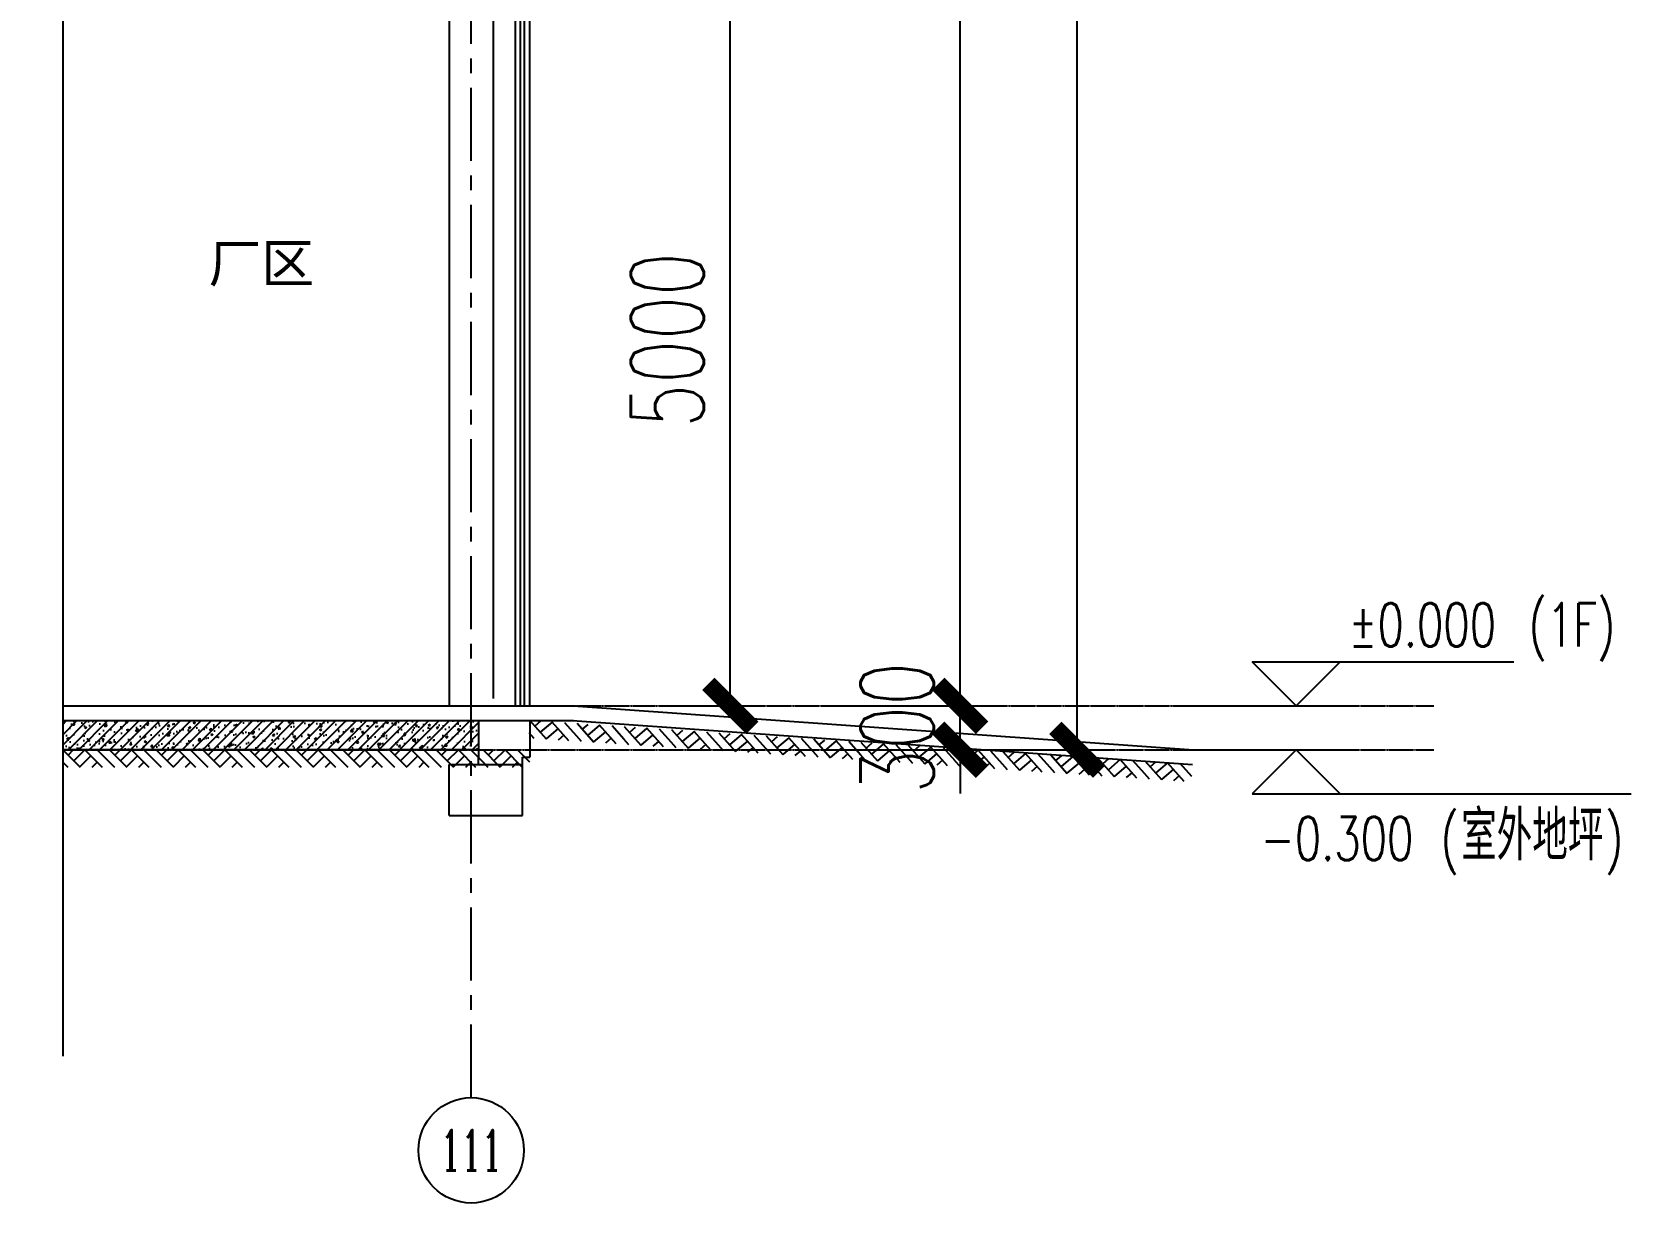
# Model space of a CAD drawing. Extents: x 220580 to 2027826, y -309201 to 71987.
# Drawn here: x 401060 to 411983, y -168676 to -160675 of the extents above; entities that cross this region are included whole.
import ezdxf
from ezdxf.enums import TextEntityAlignment as Align

# ---------------------------------------------------------------- set-up
doc = ezdxf.new("R2010")
doc.units = 0
for name, pattern in [('__DASH', [0.35, 0.25, -0.1]), ('CENTER', [2, 1.25, -0.25, 0.25, -0.25]), ('DOTE', [2.42, 2, -0.2, 0.02, -0.2])]:
    doc.linetypes.add(name, pattern=pattern)
for name, color, linetype in [('!ZN1-填充-8', 8, 'Continuous'), ('1 轴线 辅助线', 1, 'CENTER'), ('20剖面图$0$A-AXIS-D', 1, 'Continuous'), ('20剖面图$0$PUB_TEXT', 7, 'Continuous'), ('3符号', 173, 'Continuous'), ('4玻璃幕墙', 4, 'Continuous'), ('A-AXIS-DOTE', 14, 'DOTE'), ('A-HATCH-1', 252, 'Continuous'), ('A-HATCH-2', 251, 'Continuous'), ('A-LIN-V', 9, 'Continuous'), ('A-SFCE', 30, 'Continuous'), ('A-WINDOW', 140, 'Continuous'), ('AS-COLN', 6, 'Continuous'), ('DIM', 173, 'Continuous'), ('DIM_ELEV', 3, 'Continuous'), ('PUB_TEXT', 7, 'Continuous')]:
    doc.layers.add(name, color=color, linetype=linetype)
doc.styles.add('20剖面图$0$_TCH_AXIS', font='COMPLEX', dxfattribs={"bigfont": 'GBCBIG'})
doc.styles.add('_TCH_DIM', font='SIMPLEX', dxfattribs={"bigfont": 'GBCBIG'})
doc.styles.add('DHTEXT-1', font='ROMANS.shx', dxfattribs={"width": 0.7, "bigfont": 'CHINESE.shx'})
doc.styles.add('图框', font='')
doc.styles.get('图框').set_extended_font_data('SimSun')
doc.dimstyles.new('ZN200', dxfattribs={"dimscale": 200, "dimtxt": 2.5, "dimasz": 1.5, "dimexe": 1, "dimexo": 2, "dimgap": 0.9, "dimtad": 1, "dimdec": 0, "dimdsep": 46, "dimtxsty": 'DHTEXT-1', "dimblk": 'ARCHTICK', "dimcen": 2.5, "dimclrd": 173, "dimclre": 173, "dimclrt": 7, "dimazin": 2, "dimtfac": 1, "dimtdec": 0, "dimtix": 1, "dimtmove": 2, "dimatfit": 3, "dimfxl": 0, "dimtolj": 1, "dimtzin": 0, "dimarcsym": 0})

# ---------------------------------------------------------------- blocks, each defined once
blk = doc.blocks.new('_ArchTick')
at = {"color": 0, "linetype": 'ByBlock', "const_width": 0.4}
blk.add_lwpolyline([(-0.5, -0.5), (0.5, 0.5)], dxfattribs=at)
blk = doc.blocks.new('*D867')
at = {"layer": 'Defpoints', "color": 0, "ltscale": 2, "transparency": 16777216}
for p in [(404993, -160279), (405830, -160279), (404993, -165279)]:
    blk.add_point(p, dxfattribs=at)
at = {"layer": 'DIM', "color": 173, "linetype": 'ByBlock', "lineweight": -2, "ltscale": 2, "transparency": 16777216}
for p, q in [((405393, -160279), (406030, -160279)), ((405830, -165279), (405830, -160279)), ((405393, -165279), (406030, -165279))]:
    blk.add_line(p, q, dxfattribs=at)
at = {"layer": 'DIM', "color": 173, "lineweight": -2, "ltscale": 2, "transparency": 16777216, "xscale": 300, "yscale": 300, "zscale": 300}
for p, rotation in [((405830, -160279), 90), ((405830, -165279), 270)]:
    blk.add_blockref('_ArchTick', p, dxfattribs=dict(at, rotation=rotation))
at = {"layer": 'DIM', "color": 7, "ltscale": 2, "transparency": 16777216, "insert": (405400, -162779), "char_height": 500, "attachment_point": 5, "rotation": 90, "style": 'DHTEXT-1'}
blk.add_mtext('\\A1;5000', dxfattribs=at)
blk = doc.blocks.new('*D622')
at = {"layer": 'Defpoints', "color": 0, "ltscale": 2, "transparency": 16777216}
for p in [(406067, -165279), (407400, -165279), (406067, -165579)]:
    blk.add_point(p, dxfattribs=at)
at = {"layer": 'DIM', "color": 173, "linetype": 'ByBlock', "lineweight": -2, "ltscale": 2, "transparency": 16777216}
for p, q in [((407400, -165279), (407400, -164979)), ((406467, -165279), (407600, -165279)), ((407400, -165579), (407400, -165279)), ((406467, -165579), (407600, -165579)), ((407400, -165579), (407400, -165879))]:
    blk.add_line(p, q, dxfattribs=at)
at = {"layer": 'DIM', "color": 173, "lineweight": -2, "ltscale": 2, "transparency": 16777216, "xscale": 300, "yscale": 300, "zscale": 300}
for p, rotation in [((407400, -165279), 270), ((407400, -165579), 90)]:
    blk.add_blockref('_ArchTick', p, dxfattribs=dict(at, rotation=rotation))
at = {"layer": 'DIM', "color": 7, "ltscale": 2, "transparency": 16777216, "insert": (406970, -165429), "char_height": 500, "attachment_point": 5, "rotation": 90, "style": 'DHTEXT-1'}
blk.add_mtext('\\A1;300', dxfattribs=at)
blk = doc.blocks.new('*D574')
at = {"layer": 'Defpoints', "color": 0, "ltscale": 2, "transparency": 16777216}
for p in [(406067, -153579), (407400, -153579), (406067, -165279)]:
    blk.add_point(p, dxfattribs=at)
at = {"layer": 'DIM', "color": 173, "linetype": 'ByBlock', "lineweight": -2, "ltscale": 2, "transparency": 16777216}
for p, q in [((406467, -153579), (407600, -153579)), ((407400, -165279), (407400, -153579)), ((406467, -165279), (407600, -165279))]:
    blk.add_line(p, q, dxfattribs=at)
at = {"layer": 'DIM', "color": 173, "lineweight": -2, "ltscale": 2, "transparency": 16777216, "xscale": 300, "yscale": 300, "zscale": 300}
for p, rotation in [((407400, -153579), 90), ((407400, -165279), 270)]:
    blk.add_blockref('_ArchTick', p, dxfattribs=dict(at, rotation=rotation))
at = {"layer": 'DIM', "color": 7, "ltscale": 2, "transparency": 16777216, "insert": (406970, -159429), "char_height": 500, "attachment_point": 5, "rotation": 90, "style": 'DHTEXT-1'}
blk.add_mtext('\\A1;11700', dxfattribs=at)
blk = doc.blocks.new('*D576')
at = {"layer": 'Defpoints', "color": 0, "ltscale": 2, "transparency": 16777216}
for p in [(406867, -150779), (408200, -150779), (406867, -165579)]:
    blk.add_point(p, dxfattribs=at)
at = {"layer": 'DIM', "color": 173, "linetype": 'ByBlock', "lineweight": -2, "ltscale": 2, "transparency": 16777216}
for p, q in [((407267, -150779), (408400, -150779)), ((408200, -165579), (408200, -150779)), ((407267, -165579), (408400, -165579))]:
    blk.add_line(p, q, dxfattribs=at)
at = {"layer": 'DIM', "color": 173, "lineweight": -2, "ltscale": 2, "transparency": 16777216, "xscale": 300, "yscale": 300, "zscale": 300}
for p, rotation in [((408200, -150779), 90), ((408200, -165579), 270)]:
    blk.add_blockref('_ArchTick', p, dxfattribs=dict(at, rotation=rotation))
at = {"layer": 'DIM', "color": 7, "ltscale": 2, "transparency": 16777216, "insert": (407770, -158179), "char_height": 500, "attachment_point": 5, "rotation": 90, "style": 'DHTEXT-1'}
blk.add_mtext('\\A1;14800', dxfattribs=at)
blk = doc.blocks.new('$LinePat$素土夯实')
at = {"color": 0}
for p, q in [((0, -210), (210, 0)), ((120, -300), (420, 0)), ((420, 0), (608, -188)), ((495, -300), (795, 0)), ((615, 0), (705, -90)), ((210, -210), (300, -300)), ((315, -105), (502, -293)), ((705, -300), (795, -210))]:
    blk.add_line(p, q, dxfattribs=at)
blk = doc.blocks.new('A$C1233a1f9')
at = {"layer": 'AS-COLN'}
for p, q in [((50, -100), (250, -100)), ((50, -100), (50, -350)), ((250, -100), (400, -100)), ((400, -100), (400, -350)), ((-150, -750), (-150, -400)), ((-150, -400), (350, -400)), ((50, -350), (50, -350)), ((50, -400), (50, -350)), ((50, -400), (350, -400)), ((350, -400), (350, -350)), ((350, -350), (400, -350)), ((350, -750), (350, -400)), ((-150, -750), (350, -750))]:
    blk.add_line(p, q, dxfattribs=at)

msp = doc.modelspace()

# ---------------------------------------------------------------- hatches: boundary and pattern name
at = {"layer": '!ZN1-填充-8', "ltscale": 20}
h = msp.add_hatch(dxfattribs=at)
h.set_pattern_fill('钢筋混凝土', color=256, scale=20)
h.set_pattern_definition([(45, (0, 0), (-35.355339, 35.355339), []), (50, (0, 0), (143.452037, -12.550427), [15, -165]), (355, (0, 0), (-27.750267, 150.438427), [12, -132]), (100.4514, (11.95, -1.05), (115.701876, 137.88791), [12.74804, -140.22842]), (46.1842, (0, 40), (213.44821, -33.1038), [22.5, -247.5]), (96.6356, (17.79, 37.24), (186.93254, 194.82357), [19.12206, -210.3426]), (351.1842, (0, 40), (186.93239, 194.82372), [18, -198]), (21, (20, 30), (119.38141, -80.523778), [15, -165]), (326, (20, 30), (48.663066, 145.03001), [12, -132]), (71.4514, (29.95, 23.29), (168.044526, 64.5061), [12.74804, -140.22842]), (37.5, (0, 0), (2.431971, 66.578771), [0, -130.4, 0, -134, 0, -132.5]), (7.5, (0, 0), (52.613907, 78.882342), [0, -76.4, 0, -127.4, 0, -50.5]), (327.5, (-44.6, 0), (106.764487, -4.5109743), [0, -50, 0, -156, 0, -207]), (317.5, (-64.6, 0), (116.637234, 20.020996), [0, -65, 0, -103.6, 0, -147])])
h.paths.add_polyline_path([(404109.9, -165579.4), (404109.9, -165379.4), (401269.5, -165379.4), (401269.5, -165579.4)])

# ---------------------------------------------------------------- linework, layer by layer
at = {"layer": '1 轴线 辅助线', "ltscale": 400}
msp.add_line((404059.9, -167956.2), (404059.9, -148390.8), dxfattribs=at)
at = {"layer": '20剖面图$0$A-AXIS-D', "color": 3}
msp.add_circle((404059.9, -168316.2), 360, dxfattribs=at)
at = {"layer": '3符号'}
msp.add_lwpolyline([(401269.5, -149061), (401269.5, -158254.5), (401479.5, -158330.9), (401059.5, -158405), (401269.5, -158479.5), (401269.5, -167673)], dxfattribs=at)
at = {"layer": 'A-AXIS-DOTE', "linetype": '__DASH', "ltscale": 2}
for p, q in [((401269.5, -165279.4), (410637.2, -165279.4)), ((401269.5, -165579.4), (410637.2, -165579.4))]:
    msp.add_line(p, q, dxfattribs=at)
at = {"layer": 'A-LIN-V'}
for p, q in [((403909.9, -153579.4), (403909.9, -165279.4)), ((404209.9, -153579.4), (404209.9, -165229.4))]:
    msp.add_line(p, q, dxfattribs=at)
at = {"layer": 'A-SFCE'}
for p, q in [((401269.5, -165279.4), (404059.9, -165279.4)), ((404059.9, -165279.4), (404759.7, -165279.4)), ((404059.9, -165379.4), (404759.7, -165379.4)), ((404752.7, -165379.1), (408988.3, -165679.1)), ((404759.7, -165279.4), (408995.4, -165579.4))]:
    msp.add_line(p, q, dxfattribs=at)
at = {"layer": 'A-WINDOW', "color": 253}
for points in [[(404359.7, -160279.4), (404359.7, -165279.4)], [(404394.7, -160279.4), (404394.7, -165279.4)]]:
    msp.add_lwpolyline(points, dxfattribs=at)
at = {"layer": 'A-WINDOW', "color": 253, "elevation": 0}
for points in [[(404424.7, -165279.4), (404424.7, -160279.4)], [(404459.7, -165279.4), (404459.7, -160279.4)]]:
    msp.add_lwpolyline(points, dxfattribs=at)
at = {"layer": 'AS-COLN'}
for p, q in [((403909.9, -165379.4), (404461, -165379.4)), ((404461, -165379.4), (404461, -165499.4))]:
    msp.add_line(p, q, dxfattribs=at)
msp.add_lwpolyline([(401269.5, -165379.4), (404109.9, -165379.4), (404109.9, -165579.4), (401269.5, -165579.4)], dxfattribs=at)
at = {"layer": 'DIM_ELEV'}
for p, q in [((409695.4, -165279.4), (409395.4, -164979.4)), ((409395.4, -164979.4), (411183.4, -164979.4)), ((409695.4, -165279.4), (409995.4, -164979.4)), ((408995.4, -165279.4), (409995.4, -165279.4)), ((408995.4, -165579.4), (409995.4, -165579.4)), ((409695.4, -165579.4), (409395.4, -165879.4)), ((409695.4, -165579.4), (409995.4, -165879.4)), ((409395.4, -165879.4), (411983.3, -165879.4))]:
    msp.add_line(p, q, dxfattribs=at)

# ---------------------------------------------------------------- block references
at = {"layer": '4玻璃幕墙', "ltscale": 2000}
msp.add_blockref('A$C1233a1f9', (404059.9, -165279.4), dxfattribs=at)
at = {"layer": 'A-HATCH-1', "xscale": -0.4012877748394023, "yscale": 0.4, "zscale": 0.4}
for p in [(401588.5, -165579.4), (401907.6, -165579.4), (402226.6, -165579.4), (402545.6, -165579.4), (402864.6, -165579.4), (403183.6, -165579.4), (403502.7, -165579.4), (403821.7, -165579.4), (404140.7, -165579.4), (404459.7, -165579.4)]:
    msp.add_blockref('$LinePat$素土夯实', p, dxfattribs=at)
at = {"layer": 'A-HATCH-2', "xscale": -0.4076604020977829, "yscale": 0.4, "zscale": 0.4, "rotation": 356.2120458871717}
for p in [(404784.3, -165400.8), (405107.7, -165422.2), (405431.1, -165443.6), (405754.5, -165465), (406077.9, -165486.4), (406401.2, -165507.8), (406724.6, -165529.2), (407048, -165550.6), (407371.4, -165572), (407694.8, -165593.5), (408018.2, -165614.9), (408341.5, -165636.3), (408664.9, -165657.7), (408988.3, -165679.1)]:
    msp.add_blockref('$LinePat$素土夯实', p, dxfattribs=at)

# ---------------------------------------------------------------- texts
at = {"layer": '20剖面图$0$PUB_TEXT', "style": '20剖面图$0$_TCH_AXIS', "width": 0.820513}
msp.add_text('111', height=276.52, dxfattribs=at).set_placement((403849.2, -168454.4), (404270.6, -168454.4), align=Align.FIT)
at = {"layer": 'PUB_TEXT'}
for s, height, style, p in [('厂区', 264.35, '图框', (402265.9, -162386.4)), ('室外地坪', 337.59, '_TCH_DIM', (410822.5, -166334.4))]:
    msp.add_text(s, height=height, dxfattribs=dict(at, style=style)).set_placement(p)
at = {"layer": 'PUB_TEXT', "style": '_TCH_DIM', "width": 0.705882}
for s, p in [('%%P0.000', (410053.4, -164874.4)), ('(1F)', (411283.4, -164874.4)), ('-0.300', (409452.5, -166334.4)), ('(', (410682.5, -166334.4)), (')', (411805.5, -166334.4))]:
    msp.add_text(s, height=297.5, dxfattribs=at).set_placement(p)

# ---------------------------------------------------------------- dimensions: what is measured, and where the dimension line sits
at = {"layer": 'DIM', "ltscale": 2}
for p1, p2, distance, picture, middle in [((406867.1, -165579.4), (406867.1, -150779.4), -1333.3, '*D576', (407770.4, -158179.4)), ((406067.1, -165279.4), (406067.1, -153579.4), -1333.3, '*D574', (406970.4, -159429.4)), ((404993.2, -165279.4), (404993.2, -160279.4), -837, '*D867', (405400.1, -162779.4)), ((406067.1, -165579.4), (406067.1, -165279.4), -1333.3, '*D622', (406970.4, -165429.4))]:
    dim = msp.add_aligned_dim(p1=p1, p2=p2, distance=distance, dimstyle='ZN200', dxfattribs=at)
    dim.commit()
    dim.dimension.update_dxf_attribs({"geometry": picture, "text_midpoint": middle})

doc.saveas('drawing.dxf')
